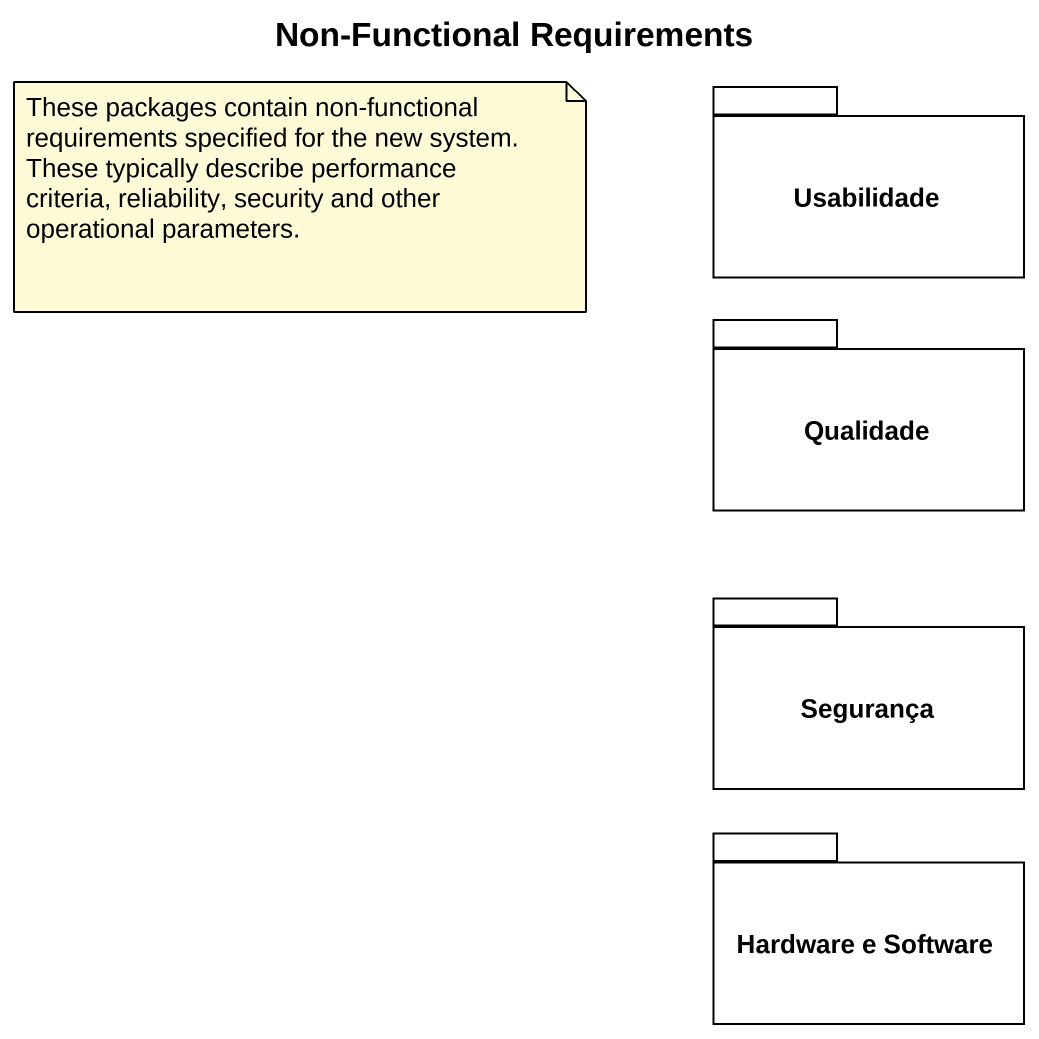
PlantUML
@startuml
title Non-Functional Requirements
package Usabilidade {
}
package Qualidade {
}
package Segurança {
}
package "Hardware e Software" as Hardware_e_Software {
}
note as N1
  These packages contain non-functional requirements specified for the new system. These typically describe performance criteria, reliability, security and other operational parameters.
end note
@enduml
